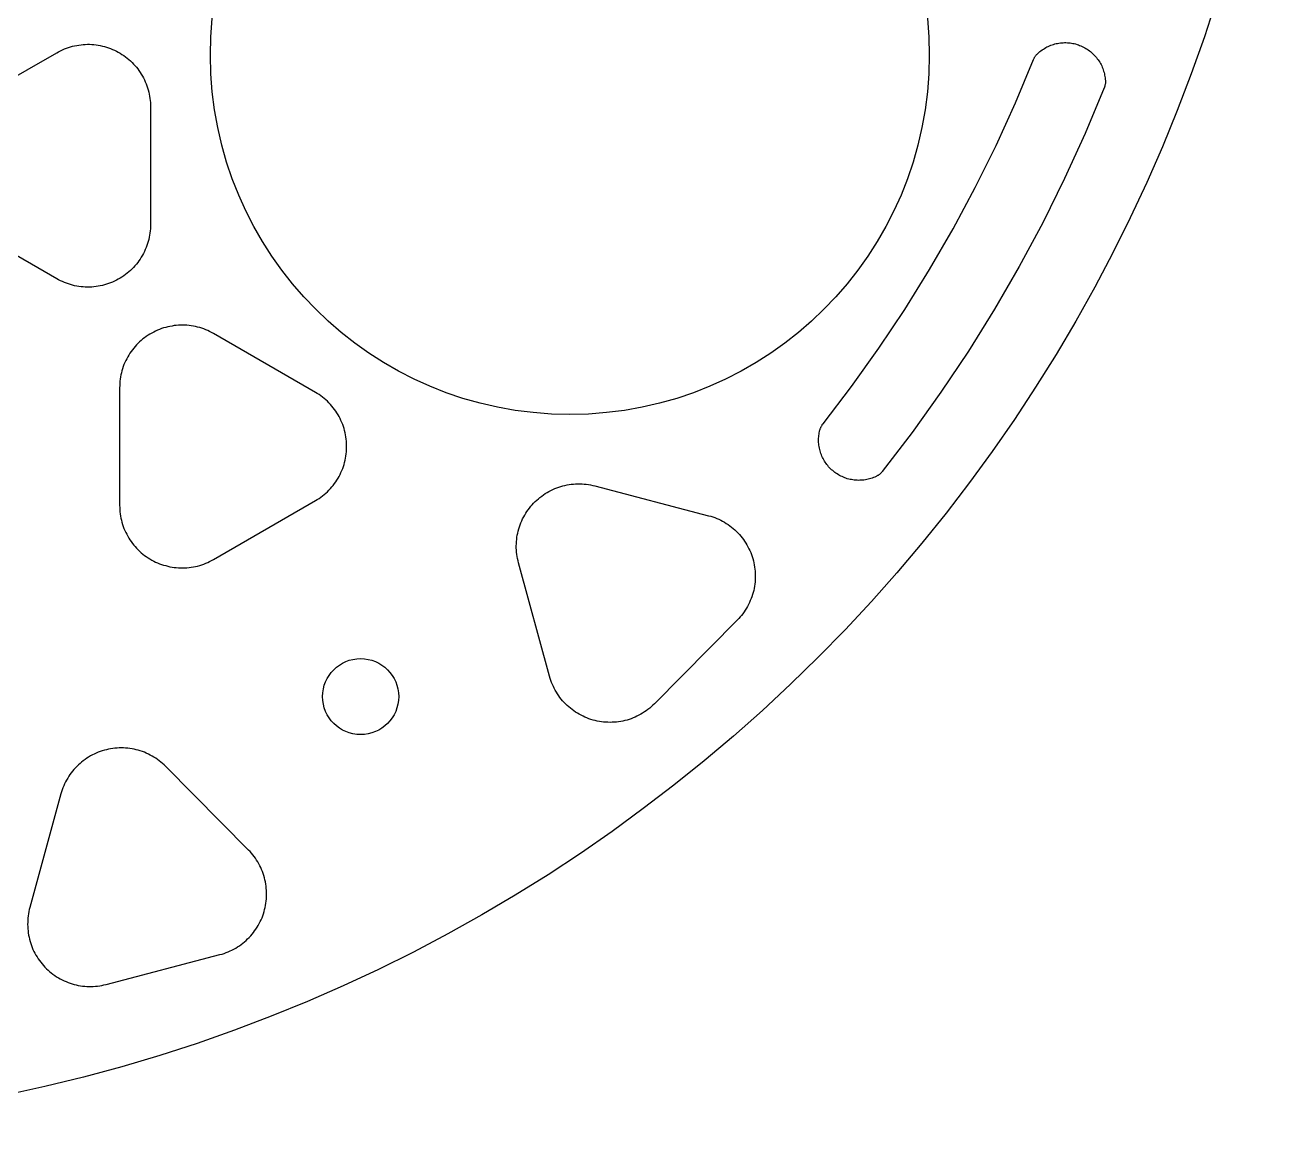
# Model space of a CAD drawing. Extents: x -4303 to -3459, y 4203 to 4583.
# Drawn here: x -3608.2 to -3458.8, y 4202.6 to 4333.1 of the extents above; entities that cross this region are included whole.
import ezdxf

# ---------------------------------------------------------------- set-up
doc = ezdxf.new("R2010")
doc.units = 0
doc.layers.add('DEFAULT', color=7, linetype='CONTINUOUS')

msp = doc.modelspace()

# ---------------------------------------------------------------- linework, layer by layer
at = {"layer": 'DEFAULT'}
for p, q in [((-3616.51, 4322.85), (-3604.45, 4329.81)), ((-3604.45, 4329.81), (-3604.23, 4329.93)), ((-3604.23, 4329.93), (-3604, 4330.05)), ((-3604, 4330.05), (-3603.77, 4330.15)), ((-3603.77, 4330.15), (-3603.54, 4330.25)), ((-3603.54, 4330.25), (-3603.3, 4330.34)), ((-3603.3, 4330.34), (-3603.06, 4330.43)), ((-3603.06, 4330.43), (-3602.82, 4330.5)), ((-3602.82, 4330.5), (-3602.57, 4330.57)), ((-3602.57, 4330.57), (-3602.33, 4330.63)), ((-3602.33, 4330.63), (-3602.08, 4330.68)), ((-3602.08, 4330.68), (-3601.83, 4330.72)), ((-3601.83, 4330.72), (-3601.57, 4330.75)), ((-3601.57, 4330.75), (-3601.32, 4330.78)), ((-3601.32, 4330.78), (-3601.07, 4330.79)), ((-3601.07, 4330.79), (-3600.81, 4330.8)), ((-3600.81, 4330.8), (-3600.56, 4330.8)), ((-3600.56, 4330.8), (-3600.31, 4330.78)), ((-3600.31, 4330.78), (-3600.05, 4330.77)), ((-3600.05, 4330.77), (-3599.8, 4330.74)), ((-3599.8, 4330.74), (-3599.55, 4330.7)), ((-3599.55, 4330.7), (-3599.3, 4330.65)), ((-3599.3, 4330.65), (-3599.05, 4330.6)), ((-3599.05, 4330.6), (-3598.81, 4330.54)), ((-3598.81, 4330.54), (-3598.56, 4330.47)), ((-3598.56, 4330.47), (-3598.32, 4330.39)), ((-3598.32, 4330.39), (-3598.08, 4330.3)), ((-3598.08, 4330.3), (-3597.85, 4330.2)), ((-3597.85, 4330.2), (-3597.62, 4330.1)), ((-3597.62, 4330.1), (-3597.39, 4329.99)), ((-3597.39, 4329.99), (-3597.16, 4329.87)), ((-3597.16, 4329.87), (-3596.94, 4329.74)), ((-3596.94, 4329.74), (-3596.73, 4329.61)), ((-3596.73, 4329.61), (-3596.52, 4329.47)), ((-3488.58, 4329.58), (-3488.53, 4329.63)), ((-3488.53, 4329.63), (-3488.49, 4329.68)), ((-3488.49, 4329.68), (-3488.44, 4329.73)), ((-3488.44, 4329.73), (-3488.31, 4329.84)), ((-3488.31, 4329.84), (-3488.19, 4329.94)), ((-3488.19, 4329.94), (-3488.06, 4330.05)), ((-3488.06, 4330.05), (-3487.92, 4330.14)), ((-3487.92, 4330.14), (-3487.78, 4330.24)), ((-3487.78, 4330.24), (-3487.64, 4330.32)), ((-3487.64, 4330.32), (-3487.5, 4330.41)), ((-3487.5, 4330.41), (-3487.35, 4330.49)), ((-3487.35, 4330.49), (-3487.2, 4330.56)), ((-3487.2, 4330.56), (-3487.05, 4330.62)), ((-3487.05, 4330.62), (-3486.9, 4330.69)), ((-3486.9, 4330.69), (-3486.74, 4330.74)), ((-3486.74, 4330.74), (-3486.58, 4330.79)), ((-3486.58, 4330.79), (-3486.42, 4330.84)), ((-3486.42, 4330.84), (-3486.26, 4330.88)), ((-3486.26, 4330.88), (-3486.1, 4330.91)), ((-3486.1, 4330.91), (-3485.94, 4330.94)), ((-3485.94, 4330.94), (-3485.77, 4330.97)), ((-3485.77, 4330.97), (-3485.61, 4330.98)), ((-3485.61, 4330.98), (-3485.44, 4330.99)), ((-3485.44, 4330.99), (-3485.28, 4331)), ((-3485.28, 4331), (-3485.11, 4331)), ((-3485.11, 4331), (-3484.94, 4330.99)), ((-3484.94, 4330.99), (-3484.78, 4330.98)), ((-3484.78, 4330.98), (-3484.61, 4330.96)), ((-3484.61, 4330.96), (-3484.45, 4330.94)), ((-3484.45, 4330.94), (-3484.29, 4330.91)), ((-3484.29, 4330.91), (-3484.12, 4330.88)), ((-3484.12, 4330.88), (-3483.96, 4330.84)), ((-3483.96, 4330.84), (-3483.8, 4330.79)), ((-3483.8, 4330.79), (-3483.64, 4330.74)), ((-3483.64, 4330.74), (-3483.49, 4330.68)), ((-3483.49, 4330.68), (-3483.34, 4330.62)), ((-3483.34, 4330.62), (-3483.18, 4330.55)), ((-3483.18, 4330.55), (-3483.03, 4330.48)), ((-3483.03, 4330.48), (-3482.89, 4330.4)), ((-3482.89, 4330.4), (-3482.74, 4330.32)), ((-3482.74, 4330.32), (-3482.6, 4330.23)), ((-3482.6, 4330.23), (-3482.47, 4330.14)), ((-3482.47, 4330.14), (-3482.33, 4330.04)), ((-3482.33, 4330.04), (-3482.2, 4329.94)), ((-3482.2, 4329.94), (-3482.07, 4329.83)), ((-3482.07, 4329.83), (-3481.95, 4329.72)), ((-3481.95, 4329.72), (-3481.83, 4329.61)), ((-3481.83, 4329.61), (-3481.72, 4329.49)), ((-3596.52, 4329.47), (-3596.31, 4329.32)), ((-3596.31, 4329.32), (-3596.11, 4329.16)), ((-3596.11, 4329.16), (-3595.92, 4329)), ((-3595.92, 4329), (-3595.73, 4328.83)), ((-3595.73, 4328.83), (-3595.54, 4328.65)), ((-3595.54, 4328.65), (-3595.37, 4328.47)), ((-3595.37, 4328.47), (-3595.19, 4328.28)), ((-3595.19, 4328.28), (-3595.03, 4328.09)), ((-3491.07, 4323.88), (-3488.93, 4329)), ((-3488.93, 4329), (-3488.91, 4329.07)), ((-3488.91, 4329.07), (-3488.88, 4329.13)), ((-3488.88, 4329.13), (-3488.85, 4329.19)), ((-3488.85, 4329.19), (-3488.82, 4329.25)), ((-3488.82, 4329.25), (-3488.78, 4329.31)), ((-3488.78, 4329.31), (-3488.75, 4329.36)), ((-3488.75, 4329.36), (-3488.71, 4329.42)), ((-3488.71, 4329.42), (-3488.67, 4329.48)), ((-3488.67, 4329.48), (-3488.62, 4329.53)), ((-3488.62, 4329.53), (-3488.58, 4329.58)), ((-3481.72, 4329.49), (-3481.6, 4329.36)), ((-3481.6, 4329.36), (-3481.5, 4329.24)), ((-3481.5, 4329.24), (-3481.4, 4329.1)), ((-3481.4, 4329.1), (-3481.3, 4328.97)), ((-3481.3, 4328.97), (-3481.21, 4328.83)), ((-3481.21, 4328.83), (-3481.12, 4328.69)), ((-3481.12, 4328.69), (-3481.03, 4328.55)), ((-3481.03, 4328.55), (-3480.96, 4328.4)), ((-3480.96, 4328.4), (-3480.88, 4328.25)), ((-3480.88, 4328.25), (-3480.82, 4328.1)), ((-3595.03, 4328.09), (-3594.87, 4327.89)), ((-3594.87, 4327.89), (-3594.72, 4327.69)), ((-3594.72, 4327.69), (-3594.58, 4327.48)), ((-3594.58, 4327.48), (-3594.44, 4327.26)), ((-3594.44, 4327.26), (-3594.31, 4327.04)), ((-3594.31, 4327.04), (-3594.19, 4326.82)), ((-3594.19, 4326.82), (-3594.08, 4326.59)), ((-3480.82, 4328.1), (-3480.75, 4327.95)), ((-3480.75, 4327.95), (-3480.7, 4327.79)), ((-3480.7, 4327.79), (-3480.65, 4327.63)), ((-3480.65, 4327.63), (-3480.6, 4327.47)), ((-3480.6, 4327.47), (-3480.56, 4327.31)), ((-3480.56, 4327.31), (-3480.53, 4327.15)), ((-3480.53, 4327.15), (-3480.5, 4326.99)), ((-3480.5, 4326.99), (-3480.47, 4326.82)), ((-3480.47, 4326.82), (-3480.46, 4326.66)), ((-3480.46, 4326.66), (-3480.44, 4326.49)), ((-3594.08, 4326.59), (-3593.97, 4326.36)), ((-3593.97, 4326.36), (-3593.88, 4326.13)), ((-3593.88, 4326.13), (-3593.79, 4325.89)), ((-3593.79, 4325.89), (-3593.7, 4325.65)), ((-3593.7, 4325.65), (-3593.63, 4325.41)), ((-3593.63, 4325.41), (-3593.57, 4325.16)), ((-3593.57, 4325.16), (-3593.51, 4324.91)), ((-3480.58, 4325.65), (-3482.84, 4320.25)), ((-3480.56, 4325.71), (-3480.58, 4325.65)), ((-3480.54, 4325.77), (-3480.56, 4325.71)), ((-3480.52, 4325.83), (-3480.54, 4325.77)), ((-3480.5, 4325.9), (-3480.52, 4325.83)), ((-3480.49, 4325.96), (-3480.5, 4325.9)), ((-3480.47, 4326.03), (-3480.49, 4325.96)), ((-3480.46, 4326.09), (-3480.47, 4326.03)), ((-3480.45, 4326.16), (-3480.46, 4326.09)), ((-3480.44, 4326.29), (-3480.45, 4326.23)), ((-3480.45, 4326.23), (-3480.45, 4326.16)), ((-3480.44, 4326.49), (-3480.44, 4326.43)), ((-3480.44, 4326.43), (-3480.44, 4326.36)), ((-3480.44, 4326.36), (-3480.44, 4326.29)), ((-3593.51, 4324.91), (-3593.46, 4324.66)), ((-3593.46, 4324.66), (-3593.42, 4324.41)), ((-3593.42, 4324.41), (-3593.39, 4324.16)), ((-3593.39, 4324.16), (-3593.37, 4323.91)), ((-3593.37, 4323.91), (-3593.36, 4323.66)), ((-3593.36, 4323.66), (-3593.35, 4323.4)), ((-3493.37, 4318.83), (-3491.07, 4323.88)), ((-3593.35, 4323.4), (-3593.35, 4309.48)), ((-3482.84, 4320.25), (-3485.26, 4314.93)), ((-3495.83, 4313.86), (-3493.37, 4318.83)), ((-3485.26, 4314.93), (-3487.86, 4309.69)), ((-3498.45, 4308.97), (-3495.83, 4313.86)), ((-3604.45, 4303.07), (-3616.51, 4310.03)), ((-3593.39, 4308.72), (-3593.42, 4308.47)), ((-3593.37, 4308.97), (-3593.39, 4308.72)), ((-3593.36, 4309.22), (-3593.37, 4308.97)), ((-3593.35, 4309.48), (-3593.36, 4309.22)), ((-3501.23, 4304.17), (-3498.45, 4308.97)), ((-3487.86, 4309.69), (-3490.62, 4304.53)), ((-3593.7, 4307.23), (-3593.79, 4306.99)), ((-3593.63, 4307.47), (-3593.7, 4307.23)), ((-3593.57, 4307.72), (-3593.63, 4307.47)), ((-3593.51, 4307.97), (-3593.57, 4307.72)), ((-3593.46, 4308.22), (-3593.51, 4307.97)), ((-3593.42, 4308.47), (-3593.46, 4308.22)), ((-3594.31, 4305.84), (-3594.44, 4305.62)), ((-3594.19, 4306.06), (-3594.31, 4305.84)), ((-3594.08, 4306.29), (-3594.19, 4306.06)), ((-3593.97, 4306.52), (-3594.08, 4306.29)), ((-3593.88, 4306.75), (-3593.97, 4306.52)), ((-3593.79, 4306.99), (-3593.88, 4306.75)), ((-3595.54, 4304.23), (-3595.73, 4304.05)), ((-3595.37, 4304.41), (-3595.54, 4304.23)), ((-3595.19, 4304.6), (-3595.37, 4304.41)), ((-3595.03, 4304.79), (-3595.19, 4304.6)), ((-3594.87, 4304.99), (-3595.03, 4304.79)), ((-3594.72, 4305.19), (-3594.87, 4304.99)), ((-3594.58, 4305.4), (-3594.72, 4305.19)), ((-3594.44, 4305.62), (-3594.58, 4305.4)), ((-3490.62, 4304.53), (-3493.55, 4299.47)), ((-3604.23, 4302.95), (-3604.45, 4303.07)), ((-3604, 4302.83), (-3604.23, 4302.95)), ((-3603.77, 4302.73), (-3604, 4302.83)), ((-3603.54, 4302.63), (-3603.77, 4302.73)), ((-3597.62, 4302.78), (-3597.85, 4302.68)), ((-3597.39, 4302.89), (-3597.62, 4302.78)), ((-3597.16, 4303.01), (-3597.39, 4302.89)), ((-3596.94, 4303.14), (-3597.16, 4303.01)), ((-3596.73, 4303.27), (-3596.94, 4303.14)), ((-3596.52, 4303.41), (-3596.73, 4303.27)), ((-3596.31, 4303.56), (-3596.52, 4303.41)), ((-3596.11, 4303.72), (-3596.31, 4303.56)), ((-3595.92, 4303.88), (-3596.11, 4303.72)), ((-3595.73, 4304.05), (-3595.92, 4303.88)), ((-3504.16, 4299.45), (-3501.23, 4304.17)), ((-3603.3, 4302.54), (-3603.54, 4302.63)), ((-3603.06, 4302.45), (-3603.3, 4302.54)), ((-3602.82, 4302.38), (-3603.06, 4302.45)), ((-3602.57, 4302.31), (-3602.82, 4302.38)), ((-3602.33, 4302.25), (-3602.57, 4302.31)), ((-3602.08, 4302.2), (-3602.33, 4302.25)), ((-3601.83, 4302.16), (-3602.08, 4302.2)), ((-3601.57, 4302.13), (-3601.83, 4302.16)), ((-3601.32, 4302.1), (-3601.57, 4302.13)), ((-3601.07, 4302.09), (-3601.32, 4302.1)), ((-3600.81, 4302.08), (-3601.07, 4302.09)), ((-3600.56, 4302.08), (-3600.81, 4302.08)), ((-3600.31, 4302.09), (-3600.56, 4302.08)), ((-3600.05, 4302.11), (-3600.31, 4302.09)), ((-3599.8, 4302.14), (-3600.05, 4302.11)), ((-3599.55, 4302.18), (-3599.8, 4302.14)), ((-3599.3, 4302.23), (-3599.55, 4302.18)), ((-3599.05, 4302.28), (-3599.3, 4302.23)), ((-3598.81, 4302.34), (-3599.05, 4302.28)), ((-3598.56, 4302.41), (-3598.81, 4302.34)), ((-3598.32, 4302.49), (-3598.56, 4302.41)), ((-3598.08, 4302.58), (-3598.32, 4302.49)), ((-3597.85, 4302.68), (-3598.08, 4302.58)), ((-3507.24, 4294.84), (-3504.16, 4299.45)), ((-3493.55, 4299.47), (-3496.64, 4294.51)), ((-3592.98, 4296.77), (-3593.2, 4296.65)), ((-3592.75, 4296.88), (-3592.98, 4296.77)), ((-3592.52, 4296.99), (-3592.75, 4296.88)), ((-3592.28, 4297.08), (-3592.52, 4296.99)), ((-3592.04, 4297.17), (-3592.28, 4297.08)), ((-3591.8, 4297.25), (-3592.04, 4297.17)), ((-3591.56, 4297.32), (-3591.8, 4297.25)), ((-3591.31, 4297.38), (-3591.56, 4297.32)), ((-3591.06, 4297.44), (-3591.31, 4297.38)), ((-3590.81, 4297.48), (-3591.06, 4297.44)), ((-3590.56, 4297.52), (-3590.81, 4297.48)), ((-3590.31, 4297.55), (-3590.56, 4297.52)), ((-3590.06, 4297.57), (-3590.31, 4297.55)), ((-3589.8, 4297.58), (-3590.06, 4297.57)), ((-3589.55, 4297.58), (-3589.8, 4297.58)), ((-3589.29, 4297.57), (-3589.55, 4297.58)), ((-3589.04, 4297.56), (-3589.29, 4297.57)), ((-3588.79, 4297.54), (-3589.04, 4297.56)), ((-3588.54, 4297.5), (-3588.79, 4297.54)), ((-3588.29, 4297.46), (-3588.54, 4297.5)), ((-3588.04, 4297.41), (-3588.29, 4297.46)), ((-3587.79, 4297.35), (-3588.04, 4297.41)), ((-3587.54, 4297.29), (-3587.79, 4297.35)), ((-3587.3, 4297.21), (-3587.54, 4297.29)), ((-3587.06, 4297.13), (-3587.3, 4297.21)), ((-3586.82, 4297.04), (-3587.06, 4297.13)), ((-3586.59, 4296.94), (-3586.82, 4297.04)), ((-3586.36, 4296.83), (-3586.59, 4296.94)), ((-3586.14, 4296.71), (-3586.36, 4296.83)), ((-3595, 4295.26), (-3595.17, 4295.07)), ((-3594.82, 4295.44), (-3595, 4295.26)), ((-3594.64, 4295.61), (-3594.82, 4295.44)), ((-3594.45, 4295.78), (-3594.64, 4295.61)), ((-3594.25, 4295.95), (-3594.45, 4295.78)), ((-3594.05, 4296.1), (-3594.25, 4295.95)), ((-3593.85, 4296.25), (-3594.05, 4296.1)), ((-3593.64, 4296.39), (-3593.85, 4296.25)), ((-3593.42, 4296.53), (-3593.64, 4296.39)), ((-3593.2, 4296.65), (-3593.42, 4296.53)), ((-3585.91, 4296.59), (-3586.14, 4296.71)), ((-3573.86, 4289.63), (-3585.91, 4296.59)), ((-3596.05, 4293.83), (-3596.17, 4293.6)), ((-3595.92, 4294.05), (-3596.05, 4293.83)), ((-3595.78, 4294.26), (-3595.92, 4294.05)), ((-3595.64, 4294.47), (-3595.78, 4294.26)), ((-3595.49, 4294.68), (-3595.64, 4294.47)), ((-3595.33, 4294.87), (-3595.49, 4294.68)), ((-3595.17, 4295.07), (-3595.33, 4294.87)), ((-3510.46, 4290.33), (-3507.24, 4294.84)), ((-3496.64, 4294.51), (-3499.89, 4289.65)), ((-3596.66, 4292.43), (-3596.73, 4292.19)), ((-3596.58, 4292.67), (-3596.66, 4292.43)), ((-3596.49, 4292.91), (-3596.58, 4292.67)), ((-3596.39, 4293.15), (-3596.49, 4292.91)), ((-3596.28, 4293.38), (-3596.39, 4293.15)), ((-3596.17, 4293.6), (-3596.28, 4293.38)), ((-3596.97, 4290.95), (-3596.99, 4290.69)), ((-3596.94, 4291.2), (-3596.97, 4290.95)), ((-3596.9, 4291.45), (-3596.94, 4291.2)), ((-3596.85, 4291.7), (-3596.9, 4291.45)), ((-3596.8, 4291.95), (-3596.85, 4291.7)), ((-3596.73, 4292.19), (-3596.8, 4291.95)), ((-3597, 4290.44), (-3597.01, 4290.18)), ((-3597.01, 4290.18), (-3597.01, 4276.26)), ((-3596.99, 4290.69), (-3597, 4290.44)), ((-3573.64, 4289.5), (-3573.86, 4289.63)), ((-3573.43, 4289.36), (-3573.64, 4289.5)), ((-3573.22, 4289.22), (-3573.43, 4289.36)), ((-3513.83, 4285.92), (-3510.46, 4290.33)), ((-3499.89, 4289.65), (-3503.29, 4284.89)), ((-3573.01, 4289.06), (-3573.22, 4289.22)), ((-3572.82, 4288.9), (-3573.01, 4289.06)), ((-3572.62, 4288.74), (-3572.82, 4288.9)), ((-3572.44, 4288.57), (-3572.62, 4288.74)), ((-3572.26, 4288.39), (-3572.44, 4288.57)), ((-3572.08, 4288.2), (-3572.26, 4288.39)), ((-3571.92, 4288.01), (-3572.08, 4288.2)), ((-3571.75, 4287.81), (-3571.92, 4288.01)), ((-3571.6, 4287.61), (-3571.75, 4287.81)), ((-3571.45, 4287.41), (-3571.6, 4287.61)), ((-3571.31, 4287.19), (-3571.45, 4287.41)), ((-3571.18, 4286.98), (-3571.31, 4287.19)), ((-3571.06, 4286.76), (-3571.18, 4286.98)), ((-3570.94, 4286.53), (-3571.06, 4286.76)), ((-3570.83, 4286.3), (-3570.94, 4286.53)), ((-3570.73, 4286.07), (-3570.83, 4286.3)), ((-3570.63, 4285.83), (-3570.73, 4286.07)), ((-3570.55, 4285.59), (-3570.63, 4285.83)), ((-3570.47, 4285.35), (-3570.55, 4285.59)), ((-3570.4, 4285.11), (-3570.47, 4285.35)), ((-3570.34, 4284.86), (-3570.4, 4285.11)), ((-3570.29, 4284.61), (-3570.34, 4284.86)), ((-3514.3, 4284.7), (-3514.27, 4284.86)), ((-3514.27, 4284.86), (-3514.24, 4285.02)), ((-3514.24, 4285.02), (-3514.2, 4285.18)), ((-3514.2, 4285.18), (-3514.18, 4285.25)), ((-3514.18, 4285.25), (-3514.16, 4285.32)), ((-3514.16, 4285.32), (-3514.14, 4285.38)), ((-3514.14, 4285.38), (-3514.11, 4285.45)), ((-3514.11, 4285.45), (-3514.09, 4285.51)), ((-3514.09, 4285.51), (-3514.06, 4285.57)), ((-3514.06, 4285.57), (-3514.02, 4285.63)), ((-3514.02, 4285.63), (-3513.99, 4285.69)), ((-3513.99, 4285.69), (-3513.95, 4285.75)), ((-3513.95, 4285.75), (-3513.92, 4285.81)), ((-3513.92, 4285.81), (-3513.88, 4285.87)), ((-3513.88, 4285.87), (-3513.83, 4285.92)), ((-3503.29, 4284.89), (-3506.85, 4280.25)), ((-3570.25, 4284.36), (-3570.29, 4284.61)), ((-3570.21, 4284.11), (-3570.25, 4284.36)), ((-3570.18, 4283.86), (-3570.21, 4284.11)), ((-3570.17, 4283.6), (-3570.18, 4283.86)), ((-3570.16, 4283.35), (-3570.17, 4283.6)), ((-3570.16, 4283.1), (-3570.16, 4283.35)), ((-3514.35, 4284.2), (-3514.34, 4284.37)), ((-3514.35, 4284.03), (-3514.35, 4284.2)), ((-3514.35, 4283.87), (-3514.35, 4284.03)), ((-3514.35, 4283.7), (-3514.35, 4283.87)), ((-3514.33, 4283.54), (-3514.35, 4283.7)), ((-3514.34, 4284.37), (-3514.32, 4284.53)), ((-3514.31, 4283.37), (-3514.33, 4283.54)), ((-3514.32, 4284.53), (-3514.3, 4284.7)), ((-3514.29, 4283.21), (-3514.31, 4283.37)), ((-3570.34, 4281.59), (-3570.29, 4281.83)), ((-3570.29, 4281.83), (-3570.25, 4282.09)), ((-3570.25, 4282.09), (-3570.21, 4282.34)), ((-3570.21, 4282.34), (-3570.18, 4282.59)), ((-3570.18, 4282.59), (-3570.17, 4282.84)), ((-3570.17, 4282.84), (-3570.16, 4283.1)), ((-3514.26, 4283.04), (-3514.29, 4283.21)), ((-3514.22, 4282.88), (-3514.26, 4283.04)), ((-3514.18, 4282.72), (-3514.22, 4282.88)), ((-3514.14, 4282.56), (-3514.18, 4282.72)), ((-3514.08, 4282.4), (-3514.14, 4282.56)), ((-3514.03, 4282.25), (-3514.08, 4282.4)), ((-3513.96, 4282.09), (-3514.03, 4282.25)), ((-3513.89, 4281.94), (-3513.96, 4282.09)), ((-3513.82, 4281.79), (-3513.89, 4281.94)), ((-3513.74, 4281.65), (-3513.82, 4281.79)), ((-3570.83, 4280.15), (-3570.73, 4280.38)), ((-3570.73, 4280.38), (-3570.63, 4280.61)), ((-3570.63, 4280.61), (-3570.55, 4280.85)), ((-3570.55, 4280.85), (-3570.47, 4281.1)), ((-3570.47, 4281.1), (-3570.4, 4281.34)), ((-3570.4, 4281.34), (-3570.34, 4281.59)), ((-3513.66, 4281.51), (-3513.74, 4281.65)), ((-3513.57, 4281.36), (-3513.66, 4281.51)), ((-3513.48, 4281.23), (-3513.57, 4281.36)), ((-3513.38, 4281.09), (-3513.48, 4281.23)), ((-3513.27, 4280.96), (-3513.38, 4281.09)), ((-3513.17, 4280.84), (-3513.27, 4280.96)), ((-3513.05, 4280.71), (-3513.17, 4280.84)), ((-3512.94, 4280.6), (-3513.05, 4280.71)), ((-3512.82, 4280.48), (-3512.94, 4280.6)), ((-3512.69, 4280.37), (-3512.82, 4280.48)), ((-3512.57, 4280.27), (-3512.69, 4280.37)), ((-3571.75, 4278.63), (-3571.6, 4278.83)), ((-3571.6, 4278.83), (-3571.45, 4279.04)), ((-3571.45, 4279.04), (-3571.31, 4279.25)), ((-3571.31, 4279.25), (-3571.18, 4279.47)), ((-3571.18, 4279.47), (-3571.06, 4279.69)), ((-3571.06, 4279.69), (-3570.94, 4279.92)), ((-3570.94, 4279.92), (-3570.83, 4280.15)), ((-3543.34, 4278.79), (-3543.09, 4278.81)), ((-3543.09, 4278.81), (-3542.84, 4278.81)), ((-3542.84, 4278.81), (-3542.58, 4278.81)), ((-3542.58, 4278.81), (-3542.33, 4278.81)), ((-3542.33, 4278.81), (-3542.07, 4278.79)), ((-3512.43, 4280.16), (-3512.57, 4280.27)), ((-3512.3, 4280.07), (-3512.43, 4280.16)), ((-3512.16, 4279.98), (-3512.3, 4280.07)), ((-3512.02, 4279.89), (-3512.16, 4279.98)), ((-3511.87, 4279.81), (-3512.02, 4279.89)), ((-3511.73, 4279.73), (-3511.87, 4279.81)), ((-3511.58, 4279.66), (-3511.73, 4279.73)), ((-3511.43, 4279.59), (-3511.58, 4279.66)), ((-3511.27, 4279.53), (-3511.43, 4279.59)), ((-3511.12, 4279.47), (-3511.27, 4279.53)), ((-3510.96, 4279.42), (-3511.12, 4279.47)), ((-3510.8, 4279.38), (-3510.96, 4279.42)), ((-3510.64, 4279.34), (-3510.8, 4279.38)), ((-3510.47, 4279.31), (-3510.64, 4279.34)), ((-3510.31, 4279.28), (-3510.47, 4279.31)), ((-3510.14, 4279.26), (-3510.31, 4279.28)), ((-3509.98, 4279.24), (-3510.14, 4279.26)), ((-3509.81, 4279.23), (-3509.98, 4279.24)), ((-3509.65, 4279.22), (-3509.81, 4279.23)), ((-3509.48, 4279.23), (-3509.65, 4279.22)), ((-3509.32, 4279.23), (-3509.48, 4279.23)), ((-3509.15, 4279.25), (-3509.32, 4279.23)), ((-3508.99, 4279.26), (-3509.15, 4279.25)), ((-3508.82, 4279.29), (-3508.99, 4279.26)), ((-3508.66, 4279.32), (-3508.82, 4279.29)), ((-3508.5, 4279.35), (-3508.66, 4279.32)), ((-3508.33, 4279.39), (-3508.5, 4279.35)), ((-3508.17, 4279.44), (-3508.33, 4279.39)), ((-3508.02, 4279.49), (-3508.17, 4279.44)), ((-3507.86, 4279.55), (-3508.02, 4279.49)), ((-3507.71, 4279.61), (-3507.86, 4279.55)), ((-3507.56, 4279.68), (-3507.71, 4279.61)), ((-3507.5, 4279.71), (-3507.56, 4279.68)), ((-3507.44, 4279.74), (-3507.5, 4279.71)), ((-3507.38, 4279.78), (-3507.44, 4279.74)), ((-3507.33, 4279.81), (-3507.38, 4279.78)), ((-3507.27, 4279.85), (-3507.33, 4279.81)), ((-3507.22, 4279.88), (-3507.27, 4279.85)), ((-3507.17, 4279.92), (-3507.22, 4279.88)), ((-3507.12, 4279.97), (-3507.17, 4279.92)), ((-3507.07, 4280.01), (-3507.12, 4279.97)), ((-3507.02, 4280.05), (-3507.07, 4280.01)), ((-3506.97, 4280.1), (-3507.02, 4280.05)), ((-3506.93, 4280.15), (-3506.97, 4280.1)), ((-3506.89, 4280.2), (-3506.93, 4280.15)), ((-3506.85, 4280.25), (-3506.89, 4280.2)), ((-3573.22, 4277.23), (-3573.01, 4277.38)), ((-3573.01, 4277.38), (-3572.82, 4277.54)), ((-3572.82, 4277.54), (-3572.62, 4277.71)), ((-3572.62, 4277.71), (-3572.44, 4277.88)), ((-3572.44, 4277.88), (-3572.26, 4278.06)), ((-3572.26, 4278.06), (-3572.08, 4278.25)), ((-3572.08, 4278.25), (-3571.92, 4278.44)), ((-3571.92, 4278.44), (-3571.75, 4278.63)), ((-3547.3, 4277.21), (-3547.1, 4277.37)), ((-3547.1, 4277.37), (-3546.89, 4277.52)), ((-3546.89, 4277.52), (-3546.68, 4277.66)), ((-3546.68, 4277.66), (-3546.46, 4277.79)), ((-3546.46, 4277.79), (-3546.24, 4277.91)), ((-3546.24, 4277.91), (-3546.01, 4278.03)), ((-3546.01, 4278.03), (-3545.79, 4278.14)), ((-3545.79, 4278.14), (-3545.55, 4278.24)), ((-3545.55, 4278.24), (-3545.32, 4278.34)), ((-3545.32, 4278.34), (-3545.08, 4278.42)), ((-3545.08, 4278.42), (-3544.84, 4278.5)), ((-3544.84, 4278.5), (-3544.59, 4278.57)), ((-3544.59, 4278.57), (-3544.35, 4278.63)), ((-3544.35, 4278.63), (-3544.1, 4278.68)), ((-3544.1, 4278.68), (-3543.85, 4278.73)), ((-3543.85, 4278.73), (-3543.6, 4278.76)), ((-3543.6, 4278.76), (-3543.34, 4278.79)), ((-3542.07, 4278.79), (-3541.82, 4278.76)), ((-3541.82, 4278.76), (-3541.57, 4278.73)), ((-3541.57, 4278.73), (-3541.32, 4278.69)), ((-3541.32, 4278.69), (-3541.07, 4278.63)), ((-3541.07, 4278.63), (-3540.82, 4278.57)), ((-3540.82, 4278.57), (-3527.36, 4275.04)), ((-3597.01, 4276.26), (-3597, 4276.01)), ((-3597, 4276.01), (-3596.99, 4275.75)), ((-3585.91, 4269.86), (-3573.86, 4276.82)), ((-3573.86, 4276.82), (-3573.64, 4276.95)), ((-3573.64, 4276.95), (-3573.43, 4277.09)), ((-3573.43, 4277.09), (-3573.22, 4277.23)), ((-3548.7, 4275.75), (-3548.54, 4275.95)), ((-3548.54, 4275.95), (-3548.39, 4276.15)), ((-3548.39, 4276.15), (-3548.22, 4276.34)), ((-3548.22, 4276.34), (-3548.05, 4276.53)), ((-3548.05, 4276.53), (-3547.87, 4276.71)), ((-3547.87, 4276.71), (-3547.68, 4276.88)), ((-3547.68, 4276.88), (-3547.49, 4277.05)), ((-3547.49, 4277.05), (-3547.3, 4277.21)), ((-3596.99, 4275.75), (-3596.97, 4275.5)), ((-3596.97, 4275.5), (-3596.94, 4275.25)), ((-3596.94, 4275.25), (-3596.9, 4275)), ((-3596.9, 4275), (-3596.85, 4274.75)), ((-3596.85, 4274.75), (-3596.8, 4274.5)), ((-3596.8, 4274.5), (-3596.73, 4274.26)), ((-3549.56, 4274.2), (-3549.46, 4274.43)), ((-3549.46, 4274.43), (-3549.35, 4274.66)), ((-3549.35, 4274.66), (-3549.23, 4274.89)), ((-3549.23, 4274.89), (-3549.11, 4275.11)), ((-3549.11, 4275.11), (-3548.98, 4275.33)), ((-3548.98, 4275.33), (-3548.84, 4275.54)), ((-3548.84, 4275.54), (-3548.7, 4275.75)), ((-3527.36, 4275.04), (-3527.11, 4274.97)), ((-3527.11, 4274.97), (-3526.87, 4274.9)), ((-3526.87, 4274.9), (-3526.63, 4274.81)), ((-3526.63, 4274.81), (-3526.4, 4274.72)), ((-3526.4, 4274.72), (-3526.16, 4274.62)), ((-3526.16, 4274.62), (-3525.93, 4274.51)), ((-3525.93, 4274.51), (-3525.71, 4274.39)), ((-3525.71, 4274.39), (-3525.49, 4274.26)), ((-3596.73, 4274.26), (-3596.66, 4274.01)), ((-3596.66, 4274.01), (-3596.58, 4273.77)), ((-3596.58, 4273.77), (-3596.49, 4273.53)), ((-3596.49, 4273.53), (-3596.39, 4273.3)), ((-3596.39, 4273.3), (-3596.28, 4273.07)), ((-3596.28, 4273.07), (-3596.17, 4272.84)), ((-3596.17, 4272.84), (-3596.05, 4272.62)), ((-3549.98, 4272.74), (-3549.93, 4272.99)), ((-3549.93, 4272.99), (-3549.87, 4273.23)), ((-3549.87, 4273.23), (-3549.81, 4273.48)), ((-3549.81, 4273.48), (-3549.73, 4273.72)), ((-3549.73, 4273.72), (-3549.65, 4273.96)), ((-3549.65, 4273.96), (-3549.56, 4274.2)), ((-3525.49, 4274.26), (-3525.27, 4274.13)), ((-3525.27, 4274.13), (-3525.06, 4273.99)), ((-3525.06, 4273.99), (-3524.85, 4273.85)), ((-3524.85, 4273.85), (-3524.65, 4273.69)), ((-3524.65, 4273.69), (-3524.45, 4273.53)), ((-3524.45, 4273.53), (-3524.26, 4273.36)), ((-3524.26, 4273.36), (-3524.08, 4273.19)), ((-3524.08, 4273.19), (-3523.9, 4273.01)), ((-3523.9, 4273.01), (-3523.72, 4272.82)), ((-3596.05, 4272.62), (-3595.92, 4272.4)), ((-3595.92, 4272.4), (-3595.78, 4272.19)), ((-3595.78, 4272.19), (-3595.64, 4271.98)), ((-3595.64, 4271.98), (-3595.49, 4271.77)), ((-3595.49, 4271.77), (-3595.33, 4271.57)), ((-3595.33, 4271.57), (-3595.17, 4271.38)), ((-3595.17, 4271.38), (-3595, 4271.19)), ((-3550.1, 4271.47), (-3550.09, 4271.73)), ((-3550.1, 4271.22), (-3550.1, 4271.47)), ((-3550.09, 4271.73), (-3550.08, 4271.98)), ((-3550.08, 4271.98), (-3550.05, 4272.23)), ((-3550.05, 4272.23), (-3550.02, 4272.49)), ((-3550.02, 4272.49), (-3549.98, 4272.74)), ((-3523.72, 4272.82), (-3523.56, 4272.63)), ((-3523.56, 4272.63), (-3523.4, 4272.43)), ((-3523.4, 4272.43), (-3523.25, 4272.23)), ((-3523.25, 4272.23), (-3523.1, 4272.02)), ((-3523.1, 4272.02), (-3522.96, 4271.81)), ((-3522.96, 4271.81), (-3522.83, 4271.59)), ((-3522.83, 4271.59), (-3522.71, 4271.37)), ((-3522.71, 4271.37), (-3522.59, 4271.14)), ((-3595, 4271.19), (-3594.82, 4271.01)), ((-3594.82, 4271.01), (-3594.64, 4270.83)), ((-3594.64, 4270.83), (-3594.45, 4270.66)), ((-3594.45, 4270.66), (-3594.25, 4270.5)), ((-3594.25, 4270.5), (-3594.05, 4270.35)), ((-3594.05, 4270.35), (-3593.85, 4270.2)), ((-3593.85, 4270.2), (-3593.64, 4270.05)), ((-3593.64, 4270.05), (-3593.42, 4269.92)), ((-3593.42, 4269.92), (-3593.2, 4269.79)), ((-3586.14, 4269.73), (-3585.91, 4269.86)), ((-3550.08, 4270.97), (-3550.1, 4271.22)), ((-3550.06, 4270.71), (-3550.08, 4270.97)), ((-3550.04, 4270.46), (-3550.06, 4270.71)), ((-3550, 4270.21), (-3550.04, 4270.46)), ((-3549.95, 4269.96), (-3550, 4270.21)), ((-3549.9, 4269.71), (-3549.95, 4269.96)), ((-3522.59, 4271.14), (-3522.48, 4270.91)), ((-3522.48, 4270.91), (-3522.38, 4270.68)), ((-3522.38, 4270.68), (-3522.29, 4270.44)), ((-3522.29, 4270.44), (-3522.21, 4270.2)), ((-3522.21, 4270.2), (-3522.13, 4269.96)), ((-3522.13, 4269.96), (-3522.07, 4269.72)), ((-3593.2, 4269.79), (-3592.98, 4269.67)), ((-3592.98, 4269.67), (-3592.75, 4269.56)), ((-3592.75, 4269.56), (-3592.52, 4269.46)), ((-3592.52, 4269.46), (-3592.28, 4269.36)), ((-3592.28, 4269.36), (-3592.04, 4269.28)), ((-3592.04, 4269.28), (-3591.8, 4269.2)), ((-3591.8, 4269.2), (-3591.56, 4269.13)), ((-3591.56, 4269.13), (-3591.31, 4269.06)), ((-3591.31, 4269.06), (-3591.06, 4269.01)), ((-3591.06, 4269.01), (-3590.81, 4268.96)), ((-3590.81, 4268.96), (-3590.56, 4268.93)), ((-3590.56, 4268.93), (-3590.31, 4268.9)), ((-3590.31, 4268.9), (-3590.06, 4268.88)), ((-3590.06, 4268.88), (-3589.8, 4268.87)), ((-3589.8, 4268.87), (-3589.55, 4268.87)), ((-3589.55, 4268.87), (-3589.29, 4268.87)), ((-3589.29, 4268.87), (-3589.04, 4268.89)), ((-3589.04, 4268.89), (-3588.79, 4268.91)), ((-3588.79, 4268.91), (-3588.54, 4268.94)), ((-3588.54, 4268.94), (-3588.29, 4268.98)), ((-3588.29, 4268.98), (-3588.04, 4269.03)), ((-3588.04, 4269.03), (-3587.79, 4269.09)), ((-3587.79, 4269.09), (-3587.54, 4269.16)), ((-3587.54, 4269.16), (-3587.3, 4269.24)), ((-3587.3, 4269.24), (-3587.06, 4269.32)), ((-3587.06, 4269.32), (-3586.82, 4269.41)), ((-3586.82, 4269.41), (-3586.59, 4269.51)), ((-3586.59, 4269.51), (-3586.36, 4269.62)), ((-3586.36, 4269.62), (-3586.14, 4269.73)), ((-3549.84, 4269.47), (-3549.9, 4269.71)), ((-3546.16, 4256.04), (-3549.84, 4269.47)), ((-3522.07, 4269.72), (-3522.01, 4269.47)), ((-3522.01, 4269.47), (-3521.96, 4269.22)), ((-3521.96, 4269.22), (-3521.92, 4268.97)), ((-3521.92, 4268.97), (-3521.88, 4268.72)), ((-3521.88, 4268.72), (-3521.86, 4268.47)), ((-3521.86, 4268.47), (-3521.84, 4268.21)), ((-3521.9, 4266.94), (-3521.93, 4266.69)), ((-3521.87, 4267.2), (-3521.9, 4266.94)), ((-3521.85, 4267.45), (-3521.87, 4267.2)), ((-3521.84, 4267.7), (-3521.85, 4267.45)), ((-3521.84, 4268.21), (-3521.84, 4267.96)), ((-3521.84, 4267.96), (-3521.84, 4267.7)), ((-3522.24, 4265.46), (-3522.33, 4265.23)), ((-3522.17, 4265.71), (-3522.24, 4265.46)), ((-3522.09, 4265.95), (-3522.17, 4265.71)), ((-3522.03, 4266.2), (-3522.09, 4265.95)), ((-3521.98, 4266.44), (-3522.03, 4266.2)), ((-3521.93, 4266.69), (-3521.98, 4266.44)), ((-3523.02, 4263.87), (-3523.16, 4263.66)), ((-3522.89, 4264.09), (-3523.02, 4263.87)), ((-3522.76, 4264.31), (-3522.89, 4264.09)), ((-3522.64, 4264.53), (-3522.76, 4264.31)), ((-3522.53, 4264.76), (-3522.64, 4264.53)), ((-3522.43, 4264.99), (-3522.53, 4264.76)), ((-3522.33, 4265.23), (-3522.43, 4264.99)), ((-3523.98, 4262.68), (-3533.77, 4252.79)), ((-3523.8, 4262.87), (-3523.98, 4262.68)), ((-3523.63, 4263.06), (-3523.8, 4262.87)), ((-3523.47, 4263.25), (-3523.63, 4263.06)), ((-3523.31, 4263.45), (-3523.47, 4263.25)), ((-3523.16, 4263.66), (-3523.31, 4263.45)), ((-3546.09, 4255.79), (-3546.16, 4256.04)), ((-3546.01, 4255.55), (-3546.09, 4255.79)), ((-3545.92, 4255.31), (-3546.01, 4255.55)), ((-3545.83, 4255.08), (-3545.92, 4255.31)), ((-3545.72, 4254.85), (-3545.83, 4255.08)), ((-3545.61, 4254.62), (-3545.72, 4254.85)), ((-3545.49, 4254.4), (-3545.61, 4254.62)), ((-3545.36, 4254.18), (-3545.49, 4254.4)), ((-3545.23, 4253.96), (-3545.36, 4254.18)), ((-3545.09, 4253.75), (-3545.23, 4253.96)), ((-3544.94, 4253.54), (-3545.09, 4253.75)), ((-3544.78, 4253.34), (-3544.94, 4253.54)), ((-3544.62, 4253.15), (-3544.78, 4253.34)), ((-3544.45, 4252.96), (-3544.62, 4253.15)), ((-3544.27, 4252.78), (-3544.45, 4252.96)), ((-3544.09, 4252.6), (-3544.27, 4252.78)), ((-3543.9, 4252.43), (-3544.09, 4252.6)), ((-3543.71, 4252.26), (-3543.9, 4252.43)), ((-3543.51, 4252.11), (-3543.71, 4252.26)), ((-3543.31, 4251.96), (-3543.51, 4252.11)), ((-3543.1, 4251.81), (-3543.31, 4251.96)), ((-3534.73, 4251.97), (-3534.94, 4251.82)), ((-3534.53, 4252.12), (-3534.73, 4251.97)), ((-3534.33, 4252.27), (-3534.53, 4252.12)), ((-3534.14, 4252.44), (-3534.33, 4252.27)), ((-3533.95, 4252.61), (-3534.14, 4252.44)), ((-3533.77, 4252.79), (-3533.95, 4252.61)), ((-3542.88, 4251.68), (-3543.1, 4251.81)), ((-3542.66, 4251.55), (-3542.88, 4251.68)), ((-3542.44, 4251.43), (-3542.66, 4251.55)), ((-3542.21, 4251.31), (-3542.44, 4251.43)), ((-3541.98, 4251.21), (-3542.21, 4251.31)), ((-3541.75, 4251.11), (-3541.98, 4251.21)), ((-3541.51, 4251.02), (-3541.75, 4251.11)), ((-3541.27, 4250.94), (-3541.51, 4251.02)), ((-3541.02, 4250.87), (-3541.27, 4250.94)), ((-3540.78, 4250.8), (-3541.02, 4250.87)), ((-3540.53, 4250.75), (-3540.78, 4250.8)), ((-3540.28, 4250.7), (-3540.53, 4250.75)), ((-3540.03, 4250.66), (-3540.28, 4250.7)), ((-3539.78, 4250.63), (-3540.03, 4250.66)), ((-3539.53, 4250.61), (-3539.78, 4250.63)), ((-3539.27, 4250.6), (-3539.53, 4250.61)), ((-3539.02, 4250.59), (-3539.27, 4250.6)), ((-3538.76, 4250.6), (-3539.02, 4250.59)), ((-3538.51, 4250.61), (-3538.76, 4250.6)), ((-3538.26, 4250.63), (-3538.51, 4250.61)), ((-3538.01, 4250.66), (-3538.26, 4250.63)), ((-3537.75, 4250.7), (-3538.01, 4250.66)), ((-3537.51, 4250.75), (-3537.75, 4250.7)), ((-3537.26, 4250.81), (-3537.51, 4250.75)), ((-3537.01, 4250.87), (-3537.26, 4250.81)), ((-3536.77, 4250.95), (-3537.01, 4250.87)), ((-3536.53, 4251.03), (-3536.77, 4250.95)), ((-3536.29, 4251.12), (-3536.53, 4251.03)), ((-3536.06, 4251.21), (-3536.29, 4251.12)), ((-3535.83, 4251.32), (-3536.06, 4251.21)), ((-3535.6, 4251.43), (-3535.83, 4251.32)), ((-3535.38, 4251.56), (-3535.6, 4251.43)), ((-3535.16, 4251.69), (-3535.38, 4251.56)), ((-3534.94, 4251.82), (-3535.16, 4251.69)), ((-3598.07, 4247.47), (-3598.32, 4247.42)), ((-3597.82, 4247.5), (-3598.07, 4247.47)), ((-3597.57, 4247.53), (-3597.82, 4247.5)), ((-3597.31, 4247.56), (-3597.57, 4247.53)), ((-3597.06, 4247.57), (-3597.31, 4247.56)), ((-3596.81, 4247.57), (-3597.06, 4247.57)), ((-3596.55, 4247.57), (-3596.81, 4247.57)), ((-3596.3, 4247.55), (-3596.55, 4247.57)), ((-3596.05, 4247.53), (-3596.3, 4247.55)), ((-3595.79, 4247.5), (-3596.05, 4247.53)), ((-3595.54, 4247.46), (-3595.79, 4247.5)), ((-3595.29, 4247.41), (-3595.54, 4247.46)), ((-3601.3, 4246.06), (-3601.5, 4245.9)), ((-3601.09, 4246.21), (-3601.3, 4246.06)), ((-3600.89, 4246.35), (-3601.09, 4246.21)), ((-3600.67, 4246.49), (-3600.89, 4246.35)), ((-3600.45, 4246.62), (-3600.67, 4246.49)), ((-3600.23, 4246.74), (-3600.45, 4246.62)), ((-3600, 4246.85), (-3600.23, 4246.74)), ((-3599.77, 4246.96), (-3600, 4246.85)), ((-3599.54, 4247.05), (-3599.77, 4246.96)), ((-3599.3, 4247.14), (-3599.54, 4247.05)), ((-3599.06, 4247.22), (-3599.3, 4247.14)), ((-3598.81, 4247.3), (-3599.06, 4247.22)), ((-3598.57, 4247.36), (-3598.81, 4247.3)), ((-3598.32, 4247.42), (-3598.57, 4247.36)), ((-3595.05, 4247.36), (-3595.29, 4247.41)), ((-3594.8, 4247.29), (-3595.05, 4247.36)), ((-3594.56, 4247.22), (-3594.8, 4247.29)), ((-3594.32, 4247.14), (-3594.56, 4247.22)), ((-3594.08, 4247.05), (-3594.32, 4247.14)), ((-3593.85, 4246.95), (-3594.08, 4247.05)), ((-3593.61, 4246.84), (-3593.85, 4246.95)), ((-3593.39, 4246.73), (-3593.61, 4246.84)), ((-3593.16, 4246.61), (-3593.39, 4246.73)), ((-3592.95, 4246.48), (-3593.16, 4246.61)), ((-3592.73, 4246.34), (-3592.95, 4246.48)), ((-3592.52, 4246.2), (-3592.73, 4246.34)), ((-3592.32, 4246.05), (-3592.52, 4246.2)), ((-3592.12, 4245.89), (-3592.32, 4246.05)), ((-3602.73, 4244.62), (-3602.88, 4244.42)), ((-3602.57, 4244.82), (-3602.73, 4244.62)), ((-3602.41, 4245.02), (-3602.57, 4244.82)), ((-3602.24, 4245.21), (-3602.41, 4245.02)), ((-3602.06, 4245.39), (-3602.24, 4245.21)), ((-3601.88, 4245.57), (-3602.06, 4245.39)), ((-3601.69, 4245.74), (-3601.88, 4245.57)), ((-3601.5, 4245.9), (-3601.69, 4245.74)), ((-3591.93, 4245.73), (-3592.12, 4245.89)), ((-3591.74, 4245.56), (-3591.93, 4245.73)), ((-3591.56, 4245.38), (-3591.74, 4245.56)), ((-3581.76, 4235.48), (-3591.56, 4245.38)), ((-3603.62, 4243.09), (-3603.71, 4242.85)), ((-3603.51, 4243.32), (-3603.62, 4243.09)), ((-3603.4, 4243.55), (-3603.51, 4243.32)), ((-3603.28, 4243.77), (-3603.4, 4243.55)), ((-3603.15, 4243.99), (-3603.28, 4243.77)), ((-3603.02, 4244.21), (-3603.15, 4243.99)), ((-3602.88, 4244.42), (-3603.02, 4244.21)), ((-3603.95, 4242.13), (-3607.62, 4228.7)), ((-3603.88, 4242.37), (-3603.95, 4242.13)), ((-3603.8, 4242.61), (-3603.88, 4242.37)), ((-3603.71, 4242.85), (-3603.8, 4242.61)), ((-3581.59, 4235.3), (-3581.76, 4235.48)), ((-3581.42, 4235.11), (-3581.59, 4235.3)), ((-3581.26, 4234.91), (-3581.42, 4235.11)), ((-3581.1, 4234.71), (-3581.26, 4234.91)), ((-3580.95, 4234.51), (-3581.1, 4234.71)), ((-3580.81, 4234.3), (-3580.95, 4234.51)), ((-3580.68, 4234.08), (-3580.81, 4234.3)), ((-3580.55, 4233.86), (-3580.68, 4234.08)), ((-3580.43, 4233.64), (-3580.55, 4233.86)), ((-3580.32, 4233.41), (-3580.43, 4233.64)), ((-3580.22, 4233.18), (-3580.32, 4233.41)), ((-3580.12, 4232.94), (-3580.22, 4233.18)), ((-3580.03, 4232.7), (-3580.12, 4232.94)), ((-3579.96, 4232.46), (-3580.03, 4232.7)), ((-3579.88, 4232.22), (-3579.96, 4232.46)), ((-3579.82, 4231.97), (-3579.88, 4232.22)), ((-3579.77, 4231.72), (-3579.82, 4231.97)), ((-3579.72, 4231.47), (-3579.77, 4231.72)), ((-3579.69, 4231.22), (-3579.72, 4231.47)), ((-3579.66, 4230.97), (-3579.69, 4231.22)), ((-3579.67, 4229.45), (-3579.65, 4229.7)), ((-3579.64, 4230.72), (-3579.66, 4230.97)), ((-3579.65, 4229.7), (-3579.63, 4229.95)), ((-3579.63, 4230.46), (-3579.64, 4230.72)), ((-3579.63, 4230.21), (-3579.63, 4230.46)), ((-3579.63, 4229.95), (-3579.63, 4230.21)), ((-3607.74, 4228.21), (-3607.79, 4227.96)), ((-3607.69, 4228.45), (-3607.74, 4228.21)), ((-3607.62, 4228.7), (-3607.69, 4228.45)), ((-3580, 4227.96), (-3579.92, 4228.2)), ((-3579.92, 4228.2), (-3579.86, 4228.45)), ((-3579.86, 4228.45), (-3579.8, 4228.7)), ((-3579.8, 4228.7), (-3579.75, 4228.94)), ((-3579.75, 4228.94), (-3579.71, 4229.2)), ((-3579.71, 4229.2), (-3579.67, 4229.45)), ((-3607.88, 4226.95), (-3607.89, 4226.69)), ((-3607.89, 4226.69), (-3607.88, 4226.44)), ((-3607.87, 4227.2), (-3607.88, 4226.95)), ((-3607.85, 4227.45), (-3607.87, 4227.2)), ((-3607.83, 4227.7), (-3607.85, 4227.45)), ((-3607.79, 4227.96), (-3607.83, 4227.7)), ((-3580.75, 4226.36), (-3580.62, 4226.57)), ((-3580.62, 4226.57), (-3580.5, 4226.8)), ((-3580.5, 4226.8), (-3580.38, 4227.02)), ((-3580.38, 4227.02), (-3580.27, 4227.25)), ((-3580.27, 4227.25), (-3580.17, 4227.48)), ((-3580.17, 4227.48), (-3580.08, 4227.72)), ((-3580.08, 4227.72), (-3580, 4227.96)), ((-3607.88, 4226.44), (-3607.87, 4226.18)), ((-3607.87, 4226.18), (-3607.84, 4225.93)), ((-3607.84, 4225.93), (-3607.81, 4225.68)), ((-3607.81, 4225.68), (-3607.77, 4225.43)), ((-3607.77, 4225.43), (-3607.72, 4225.18)), ((-3607.72, 4225.18), (-3607.66, 4224.93)), ((-3581.87, 4224.98), (-3581.69, 4225.16)), ((-3581.69, 4225.16), (-3581.51, 4225.34)), ((-3581.51, 4225.34), (-3581.35, 4225.53)), ((-3581.35, 4225.53), (-3581.19, 4225.73)), ((-3581.19, 4225.73), (-3581.04, 4225.93)), ((-3581.04, 4225.93), (-3580.89, 4226.14)), ((-3580.89, 4226.14), (-3580.75, 4226.36)), ((-3607.66, 4224.93), (-3607.59, 4224.69)), ((-3607.59, 4224.69), (-3607.52, 4224.44)), ((-3607.52, 4224.44), (-3607.44, 4224.2)), ((-3607.44, 4224.2), (-3607.35, 4223.97)), ((-3607.35, 4223.97), (-3607.25, 4223.73)), ((-3607.25, 4223.73), (-3607.14, 4223.5)), ((-3584.18, 4223.45), (-3583.95, 4223.55)), ((-3583.95, 4223.55), (-3583.72, 4223.66)), ((-3583.72, 4223.66), (-3583.5, 4223.78)), ((-3583.5, 4223.78), (-3583.28, 4223.9)), ((-3583.28, 4223.9), (-3583.06, 4224.03)), ((-3583.06, 4224.03), (-3582.85, 4224.17)), ((-3582.85, 4224.17), (-3582.64, 4224.32)), ((-3582.64, 4224.32), (-3582.44, 4224.47)), ((-3582.44, 4224.47), (-3582.24, 4224.63)), ((-3582.24, 4224.63), (-3582.05, 4224.8)), ((-3582.05, 4224.8), (-3581.87, 4224.98)), ((-3607.14, 4223.5), (-3607.02, 4223.28)), ((-3607.02, 4223.28), (-3606.9, 4223.05)), ((-3606.9, 4223.05), (-3606.77, 4222.84)), ((-3606.77, 4222.84), (-3606.63, 4222.62)), ((-3606.63, 4222.62), (-3606.49, 4222.42)), ((-3606.49, 4222.42), (-3606.33, 4222.21)), ((-3606.33, 4222.21), (-3606.18, 4222.01)), ((-3598.61, 4219.59), (-3585.15, 4223.12)), ((-3585.15, 4223.12), (-3584.9, 4223.19)), ((-3584.9, 4223.19), (-3584.66, 4223.27)), ((-3584.66, 4223.27), (-3584.42, 4223.35)), ((-3584.42, 4223.35), (-3584.18, 4223.45)), ((-3606.18, 4222.01), (-3606.01, 4221.82)), ((-3606.01, 4221.82), (-3605.84, 4221.64)), ((-3605.84, 4221.64), (-3605.66, 4221.45)), ((-3605.66, 4221.45), (-3605.47, 4221.28)), ((-3605.47, 4221.28), (-3605.28, 4221.11)), ((-3605.28, 4221.11), (-3605.09, 4220.95)), ((-3605.09, 4220.95), (-3604.89, 4220.8)), ((-3604.89, 4220.8), (-3604.68, 4220.65)), ((-3604.68, 4220.65), (-3604.47, 4220.51)), ((-3604.47, 4220.51), (-3604.25, 4220.38)), ((-3604.25, 4220.38), (-3604.03, 4220.25)), ((-3604.03, 4220.25), (-3603.8, 4220.13)), ((-3603.8, 4220.13), (-3603.58, 4220.02)), ((-3603.58, 4220.02), (-3603.34, 4219.92)), ((-3603.34, 4219.92), (-3603.11, 4219.83)), ((-3603.11, 4219.83), (-3602.87, 4219.74)), ((-3602.87, 4219.74), (-3602.63, 4219.66)), ((-3602.63, 4219.66), (-3602.38, 4219.6)), ((-3602.38, 4219.6), (-3602.13, 4219.53)), ((-3602.13, 4219.53), (-3601.89, 4219.48)), ((-3601.89, 4219.48), (-3601.64, 4219.44)), ((-3601.64, 4219.44), (-3601.38, 4219.4)), ((-3601.38, 4219.4), (-3601.13, 4219.38)), ((-3601.13, 4219.38), (-3600.88, 4219.36)), ((-3600.88, 4219.36), (-3600.62, 4219.35)), ((-3600.62, 4219.35), (-3600.37, 4219.35)), ((-3600.37, 4219.35), (-3600.12, 4219.36)), ((-3600.12, 4219.36), (-3599.86, 4219.38)), ((-3599.86, 4219.38), (-3599.61, 4219.4)), ((-3599.61, 4219.4), (-3599.36, 4219.44)), ((-3599.36, 4219.44), (-3599.11, 4219.48)), ((-3599.11, 4219.48), (-3598.86, 4219.53)), ((-3598.86, 4219.53), (-3598.61, 4219.59))]:
    msp.add_line(p, q, dxfattribs=at)
for centre, radius in [((-3648.76, 4392.64), 190), ((-3543.77, 4329.51), 42.5), ((-3568.51, 4253.64), 4.5)]:
    msp.add_circle(centre, radius, dxfattribs=at)

doc.saveas('drawing.dxf')
